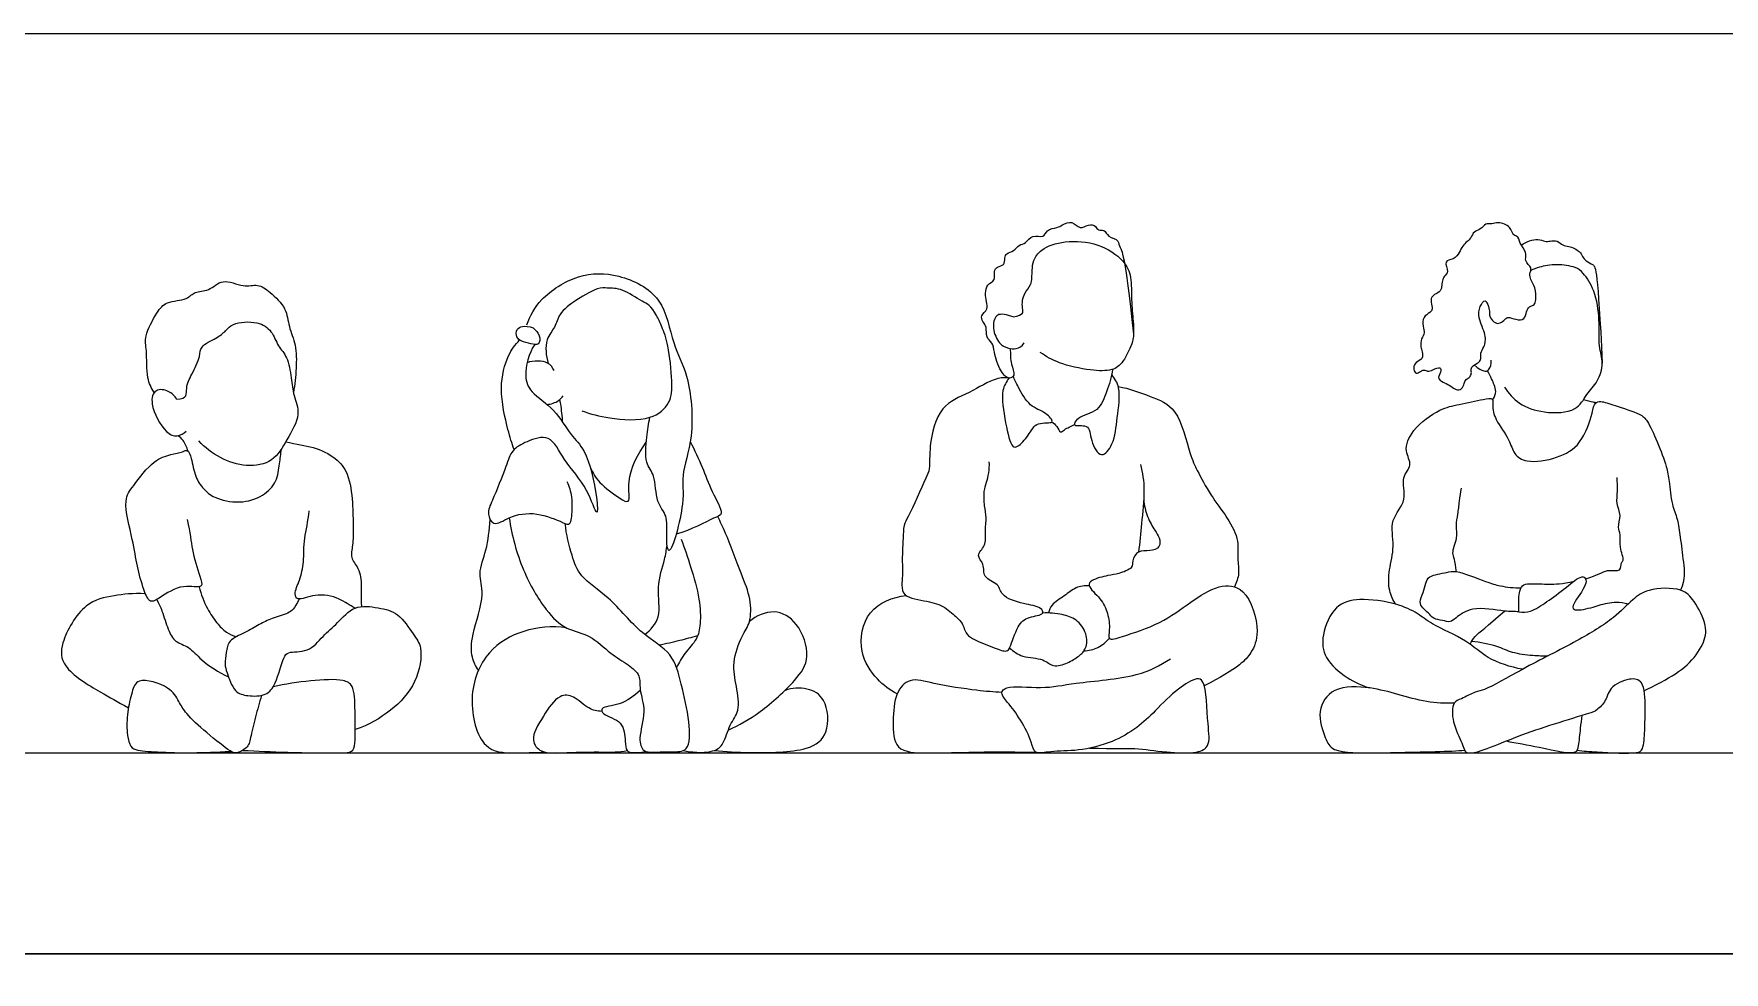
# Model space of a CAD drawing. Header units: millimetres. Extents: x 11.2 to 50.9, y -0.3 to 14.1.
# Drawn here: x 32.647 to 34.608, y 5.351 to 6.44 of the extents above; entities that cross this region are included whole.
import ezdxf

# ---------------------------------------------------------------- set-up
doc = ezdxf.new("R2010")
doc.units = ezdxf.units.MM
for name, color, linetype, true_color in [('AG-DIAGRAM', 7, 'Continuous', 0xfecc66), ('AG-PEOPLE', 7, 'Continuous', 0x66ccff), ('X-VPRT', 6, 'Continuous', 0xff00ff)]:
    doc.layers.add(name, color=color, linetype=linetype, true_color=true_color)

msp = doc.modelspace()

# ---------------------------------------------------------------- linework, layer by layer
at = {"layer": 'AG-DIAGRAM'}
msp.add_lwpolyline([(31.0989, 5.6056), (36.2805, 5.6056)], dxfattribs=at)
at = {"layer": 'AG-PEOPLE'}
for points, knots in [([(33.7798, 6.0745), (33.7799, 6.0685), (33.7799, 6.057), (33.7862, 6.0439), (33.7782, 6.038), (33.7672, 6.0484), (33.7611, 6.0699), (33.7599, 6.0813), (33.7509, 6.0875), (33.7531, 6.0992), (33.748, 6.1056), (33.7447, 6.1131), (33.7548, 6.1199), (33.752, 6.1291), (33.7507, 6.1384), (33.7523, 6.1492), (33.7632, 6.1532), (33.7606, 6.1638), (33.7642, 6.17), (33.7736, 6.1706), (33.773, 6.1797), (33.7753, 6.1854), (33.7844, 6.1873), (33.7896, 6.1954), (33.7985, 6.196), (33.8045, 6.2077), (33.8192, 6.2022), (33.8217, 6.213), (33.8345, 6.2145), (33.8398, 6.2178), (33.8521, 6.2236), (33.8603, 6.2118), (33.8699, 6.2192), (33.8793, 6.2173), (33.8813, 6.2106), (33.8896, 6.2131), (33.8929, 6.2032), (33.9067, 6.201), (33.9052, 6.1905), (33.9127, 6.1872), (33.9227, 6.0914)], [0, 0, 0, 0, 0.320925, 0.591123, 0.776498, 1.045844, 1.408238, 1.658827, 1.888103, 2.132304, 2.346166, 2.540371, 2.77754, 2.996881, 3.232606, 3.469951, 3.701318, 3.930126, 4.120099, 4.326604, 4.534498, 4.711952, 4.931408, 5.15734, 5.370065, 5.6196, 5.878725, 6.094057, 6.348959, 6.549054, 6.803415, 7.051727, 7.290252, 7.507684, 7.684022, 7.871207, 8.094413, 8.352057, 8.565561, 8.805154, 8.805154, 8.805154, 8.805154]), ([(34.3725, 6.1943), (34.3799, 6.1859), (34.374, 6.1757), (34.3858, 6.1688), (34.3816, 6.1611), (34.3833, 6.154), (34.3893, 6.1454), (34.3896, 6.1315), (34.3881, 6.1249), (34.3813, 6.1236), (34.3781, 6.1174), (34.3769, 6.1076), (34.366, 6.1077), (34.3568, 6.1121), (34.3523, 6.107), (34.3464, 6.1028), (34.3404, 6.105), (34.335, 6.1118), (34.336, 6.1166), (34.3346, 6.1229), (34.3308, 6.1333), (34.3236, 6.1222), (34.3218, 6.1104), (34.3313, 6.091), (34.3309, 6.0833), (34.3295, 6.0763), (34.3245, 6.0694), (34.3264, 6.0631), (34.3234, 6.0578), (34.3163, 6.0553), (34.3139, 6.0507), (34.3151, 6.0454), (34.3125, 6.0407), (34.3067, 6.038), (34.3064, 6.0325), (34.302, 6.0257), (34.2946, 6.0274), (34.2897, 6.0327), (34.273, 6.0384), (34.2795, 6.0468), (34.2791, 6.0543), (34.2697, 6.0498), (34.2639, 6.0472), (34.2595, 6.0508), (34.2542, 6.0469), (34.2491, 6.0451), (34.2469, 6.0526), (34.2499, 6.059), (34.2587, 6.062), (34.2579, 6.0711), (34.2554, 6.0764), (34.256, 6.0861), (34.2612, 6.0926), (34.2577, 6.1003), (34.2582, 6.1116), (34.2664, 6.1158), (34.2703, 6.1204), (34.2669, 6.1282), (34.2688, 6.137), (34.2784, 6.1392), (34.2803, 6.1463), (34.2806, 6.153), (34.2829, 6.1588), (34.289, 6.1634), (34.2816, 6.1768), (34.2946, 6.1775), (34.3008, 6.1859), (34.3039, 6.1934), (34.3096, 6.1986), (34.3143, 6.2025), (34.3171, 6.2109), (34.3256, 6.212), (34.3307, 6.2204), (34.3387, 6.2184), (34.3457, 6.2217), (34.3608, 6.2166), (34.3624, 6.2051), (34.3701, 6.2051), (34.3704, 6.197), (34.3725, 6.1943)], [0, 0, 0, 0, 0.201822, 0.389277, 0.542355, 0.693355, 0.881909, 1.097852, 1.238989, 1.378447, 1.529731, 1.697839, 1.873575, 2.053023, 2.19431, 2.34432, 2.4846, 2.649793, 2.772319, 2.926174, 3.084923, 3.256025, 3.465104, 3.729113, 3.888904, 4.041471, 4.20632, 4.348593, 4.48325, 4.639957, 4.764203, 4.895515, 5.026327, 5.164896, 5.297371, 5.452296, 5.595006, 5.759415, 5.978136, 6.140516, 6.269534, 6.436898, 6.584652, 6.70687, 6.849965, 6.970051, 7.11367, 7.263555, 7.428749, 7.588541, 7.733146, 7.908882, 8.06763, 8.230792, 8.41728, 8.586703, 8.718077, 8.881238, 9.044238, 9.214322, 9.363153, 9.513784, 9.656879, 9.80472, 9.995417, 10.171049, 10.356686, 10.522592, 10.680455, 10.824264, 10.987426, 11.149145, 11.318568, 11.471174, 11.631684, 11.850861, 12.032294, 12.166951, 12.352036, 12.352036, 12.352036, 12.352036]), ([(33.7831, 6.1112), (33.7965, 6.1135), (33.7925, 6.1213), (33.795, 6.1393), (33.8052, 6.1476), (33.8049, 6.1655), (33.8063, 6.1769), (33.8157, 6.1912), (33.8444, 6.2007), (33.8816, 6.1976), (33.9119, 6.1782), (33.921, 6.1573), (33.9198, 6.1308), (33.9226, 6.1074), (33.9228, 6.0905), (33.9222, 6.0826), (33.9116, 6.0581), (33.898, 6.0481), (33.8719, 6.0489), (33.8361, 6.0565), (33.8214, 6.0654), (33.8144, 6.0701)], [0, 0, 0, 0, 0.209619, 0.464711, 0.682887, 0.936084, 1.14644, 1.38781, 1.720566, 2.101796, 2.46362, 2.749999, 3.066927, 3.374096, 3.619477, 3.796988, 4.10921, 4.356804, 4.66694, 5.042866, 5.355146, 5.355146, 5.355146, 5.355146]), ([(34.3725, 6.1943), (34.3778, 6.1985), (34.3915, 6.203), (34.3996, 6.1982), (34.4058, 6.1992), (34.4146, 6.2003), (34.4203, 6.1937), (34.4277, 6.1937), (34.4406, 6.1878), (34.4432, 6.1814), (34.4473, 6.1755), (34.4563, 6.1725), (34.4611, 6.1663), (34.4664, 6.0573)], [0, 0, 0, 0, 0.663865, 1.09311, 1.45468, 1.877878, 2.287458, 2.686961, 3.22745, 3.609921, 3.989857, 4.438926, 4.925036, 4.925036, 4.925036, 4.925036]), ([(33.2192, 6.1021), (33.2232, 6.1127), (33.2337, 6.1337), (33.2786, 6.1626), (33.3261, 6.1623), (33.3792, 6.1361), (33.3869, 6.0792), (33.408, 6.0441), (33.4143, 5.9733), (33.3967, 5.9264), (33.4042, 5.8995), (33.3834, 5.8235), (33.3805, 5.8595), (33.3833, 5.8809), (33.368, 5.8963), (33.3689, 5.9281), (33.3552, 5.9413), (33.3583, 5.9726), (33.3602, 5.9872), (33.3619, 5.9948)], [0, 0, 0, 0, 0.331134, 0.73306, 1.122622, 1.538747, 1.950037, 2.317573, 2.791487, 3.180185, 3.507697, 3.932641, 4.163673, 4.43928, 4.692164, 5.000183, 5.239828, 5.546602, 5.821052, 5.821052, 5.821052, 5.821052]), ([(34.353, 6.0298), (34.3575, 6.0226), (34.3697, 6.0091), (34.3981, 5.999), (34.4369, 6.0002), (34.4476, 6.0218), (34.4618, 6.0359), (34.4686, 6.0578), (34.4614, 6.0779), (34.4638, 6.1082), (34.4587, 6.1407), (34.4452, 6.1622), (34.4352, 6.1695), (34.4136, 6.173), (34.3937, 6.1695), (34.3868, 6.1666), (34.3835, 6.1651)], [0, 0, 0, 0, 0.289127, 0.60522, 0.945708, 1.211284, 1.467409, 1.730726, 1.990606, 2.305078, 2.637936, 2.918172, 3.114132, 3.378443, 3.636442, 3.824837, 3.824837, 3.824837, 3.824837]), ([(32.7869, 6.0234), (32.7838, 6.0289), (32.7774, 6.04), (32.7791, 6.0726), (32.7746, 6.089), (32.7899, 6.1163), (32.8005, 6.1299), (32.8254, 6.1303), (32.8336, 6.1416), (32.8512, 6.1403), (32.8661, 6.1574), (32.8901, 6.1446), (32.9072, 6.1503), (32.9221, 6.1397), (32.9411, 6.1217), (32.9424, 6.0997), (32.9524, 6.0786), (32.9518, 6.0514), (32.9502, 6.0329), (32.9484, 6.0236)], [0, 0, 0, 0, 0.251917, 0.575161, 0.816783, 1.129658, 1.370044, 1.643952, 1.848123, 2.076999, 2.332483, 2.614528, 2.850005, 3.088394, 3.379526, 3.64591, 3.922276, 4.221954, 4.530041, 4.530041, 4.530041, 4.530041]), ([(33.2828, 6.0024), (33.2932, 5.9985), (33.3142, 5.993), (33.3627, 5.9896), (33.3869, 6.0107), (33.388, 6.0371), (33.3839, 6.0782), (33.3761, 6.0997), (33.3648, 6.1239), (33.3522, 6.1287), (33.3292, 6.1451), (33.3105, 6.144), (33.2988, 6.1467), (33.2559, 6.1162), (33.2529, 6.0994), (33.2398, 6.0854), (33.2411, 6.0658), (33.244, 6.0572)], [0, 0, 0, 0, 0.329341, 0.717966, 1.01684, 1.302874, 1.665365, 1.957137, 2.200679, 3.015585, 4.069544, 5.111028, 6.374687, 6.70682, 6.957957, 7.192903, 7.490632, 7.490632, 7.490632, 7.490632]), ([(32.8131, 6.0159), (32.826, 6.0157), (32.8225, 6.0297), (32.8307, 6.0445), (32.8408, 6.0649), (32.8398, 6.0778), (32.8593, 6.0863), (32.8702, 6.0948), (32.8778, 6.1049), (32.9073, 6.1069), (32.9238, 6.0956), (32.9303, 6.0769), (32.9423, 6.0649), (32.9461, 6.0402), (32.9482, 6.02), (32.9581, 5.9976), (32.9404, 5.9686), (32.926, 5.9421), (32.8934, 5.9364), (32.8629, 5.9466), (32.8457, 5.9597), (32.8386, 5.9675)], [0, 0, 0, 0, 0.246416, 0.505692, 0.795204, 1.001606, 1.270622, 1.501557, 1.712119, 2.032696, 2.302177, 2.566999, 2.817614, 3.117873, 3.399019, 3.688282, 4.037041, 4.369616, 4.704078, 5.05038, 5.396733, 5.396733, 5.396733, 5.396733]), ([(33.2265, 6.0984), (33.2162, 6.1023), (33.2057, 6.0983), (33.2069, 6.0876), (33.2124, 6.0827), (33.2236, 6.0804), (33.2336, 6.0776), (33.2354, 6.0905), (33.2291, 6.0961), (33.2265, 6.0984)], [0, 0, 0, 0, 0.230734, 0.418316, 0.585758, 0.805508, 0.988995, 1.185498, 1.403284, 1.403284, 1.403284, 1.403284]), ([(33.7831, 6.1112), (33.7711, 6.1153), (33.7622, 6.1144), (33.7583, 6.0975), (33.7665, 6.08), (33.7765, 6.0742), (33.7905, 6.0731), (33.7961, 6.0811)], [0, 0, 0, 0, 0.240889, 0.527857, 0.845677, 1.102338, 1.397887, 1.397887, 1.397887, 1.397887]), ([(33.2283, 6.0793), (33.2212, 6.0691), (33.2152, 6.0432), (33.2232, 6.0227), (33.2526, 6.0048), (33.2693, 5.9733), (33.2888, 5.9576), (33.3007, 5.9067), (33.3018, 5.8745), (33.2891, 5.9159), (33.2621, 5.9425), (33.2473, 5.9767), (33.219, 5.9671), (33.201, 5.9571), (33.1953, 5.9375), (33.1796, 5.899), (33.1724, 5.8841), (33.1804, 5.8669), (33.1997, 5.8811), (33.2303, 5.886), (33.2591, 5.8737), (33.2708, 5.8684), (33.2719, 5.8883), (33.2722, 5.9024), (33.2686, 5.9144), (33.2661, 5.9199)], [0, 0, 0, 0, 0.346936, 0.603017, 0.930115, 1.263565, 1.546601, 1.968128, 2.205149, 2.504187, 2.881422, 3.198069, 3.479011, 3.730684, 3.985568, 4.353264, 4.586749, 4.786528, 5.033806, 5.355977, 5.67531, 5.838483, 6.06322, 6.289247, 6.52993, 6.52993, 6.52993, 6.52993]), ([(33.2044, 5.9574), (33.2017, 5.965), (33.1968, 5.9807), (33.186, 6.0283), (33.1959, 6.0664), (33.2057, 6.079), (33.2108, 6.0845)], [0, 0, 0, 0, 0.281351, 0.676071, 1.029102, 1.298886, 1.298886, 1.298886, 1.298886]), ([(33.2507, 6.0491), (33.2488, 6.0525), (33.2446, 6.0603), (33.2269, 6.0609), (33.2195, 6.0581)], [0, 0, 0, 0, 0.1928708, 0.468666, 0.468666, 0.468666, 0.468666]), ([(34.3179, 6.0555), (34.3277, 6.0471), (34.3366, 6.0477), (34.3378, 6.0572), (34.3374, 6.0611)], [0, 0, 0, 0, 0.2676431, 0.5558182, 0.5558182, 0.5558182, 0.5558182]), ([(33.7794, 6.0403), (33.774, 6.0406), (33.7622, 6.0416), (33.7318, 6.0219), (33.6969, 6.0096), (33.6851, 5.9621), (33.6871, 5.935), (33.6796, 5.9195), (33.6642, 5.8841), (33.6558, 5.8702), (33.6557, 5.8539), (33.6542, 5.8332), (33.6551, 5.8114), (33.6536, 5.8005), (33.6556, 5.7853), (33.6843, 5.7821), (33.7037, 5.776), (33.718, 5.7624), (33.7245, 5.7566), (33.7286, 5.7422), (33.739, 5.7364), (33.7604, 5.7276), (33.7759, 5.7221), (33.7803, 5.7284), (33.7877, 5.7536), (33.7997, 5.764), (33.8204, 5.7656), (33.8146, 5.7758), (33.7949, 5.7778), (33.7685, 5.787), (33.7673, 5.8023), (33.7469, 5.8082), (33.7508, 5.8248), (33.739, 5.8347), (33.7524, 5.8461), (33.7502, 5.862), (33.7526, 5.8785), (33.7497, 5.8917), (33.7489, 5.9089), (33.7523, 5.9193), (33.7552, 5.9303), (33.7557, 5.9388), (33.7555, 5.9431)], [0, 0, 0, 0, 0.230177, 0.56806, 0.911862, 1.296572, 1.598622, 1.820055, 2.470344, 2.68929, 2.919341, 3.184637, 3.450928, 3.642448, 3.839617, 4.132255, 4.400855, 4.646728, 4.816749, 5.026214, 5.2213, 5.50318, 5.722625, 5.86133, 6.150305, 6.386447, 6.616411, 6.756279, 7.015055, 7.308688, 7.514015, 7.749465, 7.963419, 8.158505, 8.368047, 8.595263, 8.827267, 9.039927, 9.27438, 9.463675, 9.654484, 9.859477, 9.859477, 9.859477, 9.859477]), ([(33.7782, 6.0403), (33.7753, 6.0358), (33.7682, 6.0258), (33.7737, 5.9898), (33.7805, 5.9594), (33.7892, 5.9606), (33.8018, 5.9737), (33.8091, 5.9907), (33.8339, 5.9862), (33.8199, 6.0019), (33.8017, 6.0066), (33.7891, 6.0299), (33.785, 6.0381), (33.7831, 6.0424)], [0, 0, 0, 0, 0.229854, 0.581169, 0.8858, 1.017068, 1.258353, 1.501156, 1.726629, 1.924017, 2.182355, 2.46671, 2.681968, 2.681968, 2.681968, 2.681968]), ([(33.8984, 6.0504), (33.8978, 6.0459), (33.8959, 6.0367), (33.8914, 6.0246), (33.8832, 6.0001), (33.8589, 5.997), (33.8504, 5.9827), (33.8723, 5.9883), (33.8721, 5.9677), (33.8852, 5.9447), (33.901, 5.9653), (33.9033, 5.9939), (33.9089, 6.0284), (33.9009, 6.0398), (33.8974, 6.0443)], [0, 0, 0, 0, 0.210699, 0.42021, 0.697175, 0.976313, 1.145129, 1.353453, 1.594737, 1.850104, 2.087143, 2.40731, 2.743589, 2.969113, 2.969113, 2.969113, 2.969113]), ([(34.3391, 6.0151), (34.3445, 6.0224), (34.3411, 6.0329), (34.3375, 6.041), (34.3331, 6.0488)], [0, 0, 0, 0, 0.3508473, 0.688748, 0.688748, 0.688748, 0.688748]), ([(32.8131, 6.0159), (32.8108, 6.0196), (32.8045, 6.026), (32.7871, 6.0288), (32.781, 6.0088), (32.799, 5.9768), (32.8133, 5.9714), (32.8214, 5.976), (32.8242, 5.9788)], [0, 0, 0, 0, 0.210741, 0.427031, 0.659897, 1.006422, 1.218835, 1.419162, 1.419162, 1.419162, 1.419162]), ([(33.2424, 6.0098), (33.2472, 6.0099), (33.2565, 6.0134), (33.2598, 6.0177), (33.2613, 6.0198)], [0, 0, 0, 0, 0.2142548, 0.3732591, 0.3732591, 0.3732591, 0.3732591]), ([(33.9051, 6.0304), (33.9179, 6.0284), (33.9422, 6.0192), (33.9758, 6.0061), (33.9871, 5.9522), (33.9983, 5.93), (34.0129, 5.9008), (34.0472, 5.8606), (34.0424, 5.832), (34.0462, 5.8141), (34.0421, 5.8031), (34.0397, 5.7982)], [0, 0, 0, 0, 0.3567, 0.688199, 1.10041, 1.390195, 1.856987, 2.576193, 2.865028, 3.114125, 3.344849, 3.344849, 3.344849, 3.344849]), ([(33.2607, 5.989), (33.2604, 5.996), (33.2592, 6.0058), (33.2578, 6.0136), (33.2574, 6.0153)], [0, 0, 0, 0, 0.2621377, 0.3353707, 0.3353707, 0.3353707, 0.3353707]), ([(34.2269, 5.778), (34.2237, 5.7829), (34.2182, 5.7939), (34.2185, 5.8186), (34.2265, 5.8451), (34.2187, 5.8763), (34.2417, 5.898), (34.2316, 5.9252), (34.2476, 5.9389), (34.2355, 5.9564), (34.2458, 5.9817), (34.2774, 6.0052), (34.2997, 6.0095), (34.3266, 6.0154), (34.3406, 6.0178), (34.3384, 6.0076), (34.342, 5.991), (34.3591, 5.9697), (34.3632, 5.9519), (34.3794, 5.9409), (34.415, 5.947), (34.4431, 5.9627), (34.4551, 5.9992), (34.4568, 6.0117), (34.4655, 6.0141), (34.4812, 6.0082), (34.5099, 5.9996), (34.5194, 5.9908), (34.5304, 5.966), (34.5412, 5.9379), (34.5441, 5.9209), (34.5465, 5.8936), (34.5541, 5.8769), (34.5569, 5.8551), (34.5604, 5.8281), (34.5627, 5.8066), (34.557, 5.7944)], [0, 0, 0, 0, 0.24383, 0.528024, 0.836681, 1.153454, 1.459363, 1.74994, 1.985645, 2.224982, 2.517151, 2.876851, 3.160615, 3.470836, 3.659231, 3.813932, 4.05481, 4.359892, 4.603613, 4.841433, 5.183741, 5.513295, 5.869577, 6.093866, 6.239117, 6.482947, 6.801297, 7.0074, 7.307911, 7.628815, 7.874736, 8.174141, 8.424918, 8.692161, 9.007223, 9.303075, 9.303075, 9.303075, 9.303075]), ([(34.4447, 6.0155), (34.448, 6.0145), (34.456, 6.0123), (34.4585, 6.0121), (34.4599, 6.012)], [0.0257245, 0.0257245, 0.0257245, 0.0257245, 0.1831368, 0.2997482, 0.2997482, 0.2997482, 0.2997482]), ([(33.828, 5.9896), (33.8301, 5.988), (33.834, 5.9853), (33.8377, 5.9757), (33.843, 5.9815), (33.8504, 5.9844), (33.8542, 5.9863)], [0, 0, 0, 0, 0.1602521, 0.3183888, 0.450374, 0.6556005, 0.6556005, 0.6556005, 0.6556005]), ([(32.8262, 5.9555), (32.8252, 5.96), (32.821, 5.9684), (32.8169, 5.9719), (32.8147, 5.9735)], [0, 0, 0, 0, 0.2146195, 0.3783003, 0.3783003, 0.3783003, 0.3783003]), ([(32.9395, 5.9664), (32.952, 5.9637), (32.9727, 5.9609), (32.9978, 5.9487), (33.0133, 5.9296), (33.0174, 5.8958), (33.0177, 5.8681), (33.0179, 5.8473), (33.0137, 5.8314), (33.0251, 5.8204), (33.0281, 5.7987), (33.0265, 5.7884), (33.0275, 5.7753)], [0, 0, 0, 0, 0.320789, 0.660515, 0.967703, 1.335354, 1.675741, 1.966261, 2.210066, 2.451429, 2.743387, 2.998471, 2.998471, 2.998471, 2.998471]), ([(33.2929, 5.9361), (33.2958, 5.9301), (33.3023, 5.9183), (33.3253, 5.9017), (33.3405, 5.8931), (33.3335, 5.9245), (33.3478, 5.9526), (33.3577, 5.9659)], [0, 0, 0, 0, 0.255225, 0.564408, 0.744785, 1.015053, 1.416841, 1.416841, 1.416841, 1.416841]), ([(33.4086, 5.9667), (33.4135, 5.9569), (33.4233, 5.9368), (33.432, 5.9105), (33.4492, 5.8819), (33.4344, 5.8784), (33.4102, 5.8642), (33.3924, 5.8593)], [0, 0, 0, 0, 0.395133, 0.777543, 1.136803, 1.362184, 1.791432, 1.791432, 1.791432, 1.791432]), ([(32.8252, 5.8764), (32.8291, 5.86), (32.83, 5.8419), (32.8391, 5.8127), (32.8454, 5.7951), (32.8187, 5.8025), (32.795, 5.7864), (32.7815, 5.7781), (32.7741, 5.7967), (32.7666, 5.8229), (32.7628, 5.8521), (32.75, 5.8985), (32.7629, 5.9154), (32.7853, 5.9454), (32.8052, 5.9517), (32.8193, 5.9542), (32.8261, 5.9582), (32.831, 5.946), (32.8337, 5.9259), (32.844, 5.9114), (32.8569, 5.9004), (32.8864, 5.8941), (32.9134, 5.9025), (32.9297, 5.9196), (32.9323, 5.9411), (32.9339, 5.9521), (32.9343, 5.9577)], [0, 0, 0, 0, 0.305037, 0.632926, 0.830383, 1.09039, 1.408433, 1.606727, 1.834893, 2.14072, 2.466816, 2.85487, 3.117334, 3.465537, 3.73038, 3.947488, 4.084528, 4.270601, 4.537762, 4.777298, 5.011473, 5.32367, 5.629732, 5.901792, 6.165996, 6.40374, 6.40374, 6.40374, 6.40374]), ([(33.9309, 5.9402), (33.9331, 5.9304), (33.9366, 5.9105), (33.9317, 5.8713), (33.9299, 5.8496), (33.9286, 5.8385)], [0, 0, 0, 0, 0.314063, 0.670845, 1.001375, 1.001375, 1.001375, 1.001375]), ([(34.4469, 5.8077), (34.4615, 5.8114), (34.4708, 5.8203), (34.4887, 5.8142), (34.4877, 5.8268), (34.4925, 5.8287), (34.4857, 5.8447), (34.4883, 5.8586), (34.4837, 5.8674), (34.489, 5.8813), (34.4822, 5.8946), (34.4846, 5.9094), (34.4838, 5.9198), (34.4835, 5.925)], [1.580853, 1.580853, 1.580853, 1.580853, 1.837883, 2.066931, 2.244249, 2.360619, 2.600418, 2.834063, 3.017073, 3.242791, 3.47358, 3.707178, 3.950126, 3.950126, 3.950126, 3.950126]), ([(34.2972, 5.8158), (34.296, 5.8294), (34.2903, 5.8373), (34.2992, 5.8543), (34.2963, 5.8695), (34.2991, 5.8824), (34.3007, 5.8979), (34.3022, 5.9076), (34.303, 5.9125)], [0, 0, 0, 0, 0.226845, 0.499786, 0.75311, 0.988553, 1.244441, 1.49606, 1.49606, 1.49606, 1.49606]), ([(33.02, 5.7736), (33.0139, 5.7768), (33.0017, 5.7859), (32.9747, 5.7915), (32.9534, 5.7811), (32.9488, 5.7911), (32.9565, 5.8066), (32.9611, 5.8275), (32.9598, 5.8538), (32.9657, 5.8735), (32.9667, 5.8865)], [3.216061, 3.216061, 3.216061, 3.216061, 3.499514, 3.831223, 4.113632, 4.276053, 4.531589, 4.823245, 5.152265, 5.465685, 5.465685, 5.465685, 5.465685]), ([(33.9346, 5.8993), (33.9352, 5.8926), (33.938, 5.8797), (33.947, 5.8639), (33.9531, 5.8559), (33.9544, 5.8433), (33.9413, 5.8393), (33.9278, 5.8412), (33.9207, 5.8287), (33.9226, 5.8193), (33.9047, 5.8131), (33.8939, 5.8116), (33.8743, 5.807), (33.8684, 5.7988), (33.8859, 5.7846), (33.8931, 5.7678), (33.8958, 5.7499), (33.8919, 5.735), (33.913, 5.7417), (33.9549, 5.7549), (33.988, 5.7804), (34.0203, 5.8014), (34.0548, 5.7989), (34.0706, 5.7463), (34.06, 5.7218), (34.0458, 5.7061), (34.0233, 5.6929), (34.0048, 5.6836)], [0, 0, 0, 0, 0.258594, 0.50154, 0.685974, 0.868135, 1.064666, 1.272423, 1.472099, 1.634788, 1.865199, 2.072424, 2.325644, 2.474401, 2.729237, 2.98279, 3.231046, 3.415219, 3.640318, 4.030342, 4.408944, 4.760622, 5.064811, 5.466827, 5.757438, 6.012806, 6.390783, 6.390783, 6.390783, 6.390783]), ([(33.1631, 5.7015), (33.1599, 5.7061), (33.1541, 5.7172), (33.1547, 5.7438), (33.1719, 5.7893), (33.1615, 5.8134), (33.1734, 5.8413), (33.1757, 5.8642), (33.1768, 5.8759)], [0, 0, 0, 0, 0.233228, 0.525812, 0.917446, 1.198116, 1.499568, 1.837347, 1.837347, 1.837347, 1.837347]), ([(33.1988, 5.8784), (33.2016, 5.8577), (33.2125, 5.8181), (33.2394, 5.7718), (33.2639, 5.7478), (33.2931, 5.7438), (33.3157, 5.72), (33.3364, 5.7091), (33.3516, 5.6956), (33.349, 5.6787), (33.3585, 5.6535), (33.3479, 5.624), (33.3531, 5.6066), (33.367, 5.6063), (33.3863, 5.6074), (33.4091, 5.6062), (33.408, 5.6445), (33.3986, 5.6845), (33.389, 5.723), (33.3503, 5.7428), (33.3164, 5.7866), (33.2805, 5.8086), (33.2711, 5.8347), (33.2647, 5.8591), (33.2638, 5.8716)], [0, 0, 0, 0, 0.449311, 0.864355, 1.186794, 1.485955, 1.806409, 2.085582, 2.326385, 2.549611, 2.840891, 3.158707, 3.376152, 3.57012, 3.828332, 4.065343, 4.382302, 4.761951, 5.105578, 5.469594, 5.895631, 6.256628, 6.54817, 6.896678, 6.896678, 6.896678, 6.896678]), ([(33.4005, 5.6084), (33.4166, 5.6055), (33.4363, 5.6061), (33.4483, 5.6159), (33.4537, 5.6391), (33.4673, 5.6542), (33.462, 5.6837), (33.4569, 5.7101), (33.4678, 5.7414), (33.4794, 5.7565), (33.4792, 5.7858), (33.4678, 5.8131), (33.4502, 5.8608), (33.4437, 5.8733), (33.4406, 5.8798)], [0.043707, 0.043707, 0.043707, 0.043707, 0.314191, 0.533849, 0.814899, 1.076612, 1.388093, 1.702395, 2.034724, 2.292337, 2.595759, 2.930305, 3.348187, 3.623361, 3.623361, 3.623361, 3.623361]), ([(33.356, 5.7429), (33.3626, 5.7484), (33.3768, 5.7626), (33.3682, 5.7975), (33.3796, 5.8294), (33.3809, 5.841), (33.3819, 5.8466)], [0, 0, 0, 0, 0.289329, 0.620817, 0.947736, 1.182241, 1.182241, 1.182241, 1.182241]), ([(33.398, 5.8537), (33.4021, 5.843), (33.4092, 5.8216), (33.4202, 5.7848), (33.421, 5.7561), (33.4172, 5.7368), (33.4018, 5.7218), (33.3958, 5.7104), (33.3928, 5.7047)], [0, 0, 0, 0, 0.332906, 0.685601, 0.988958, 1.2346, 1.492561, 1.742884, 1.742884, 1.742884, 1.742884]), ([(34.3697, 5.7693), (34.3641, 5.7696), (34.3531, 5.7692), (34.3158, 5.7767), (34.2973, 5.7629), (34.2902, 5.7565), (34.281, 5.7596), (34.2703, 5.7607), (34.2651, 5.7681), (34.2578, 5.7736), (34.2536, 5.7808), (34.259, 5.7917), (34.2615, 5.8024), (34.2649, 5.8118), (34.2867, 5.8146), (34.2967, 5.8181), (34.3321, 5.8037), (34.3473, 5.799), (34.3641, 5.7969), (34.3721, 5.7969)], [0, 0, 0, 0, 0.235537, 0.582081, 0.849362, 1.014679, 1.184988, 1.369759, 1.537834, 1.710732, 1.864929, 2.058979, 2.250815, 2.419949, 2.674867, 2.870769, 3.212983, 3.455901, 3.736314, 3.736314, 3.736314, 3.736314]), ([(34.3697, 5.7693), (34.3693, 5.7815), (34.3694, 5.7932), (34.3749, 5.8019), (34.3854, 5.802), (34.405, 5.8011), (34.4193, 5.8015), (34.4336, 5.8049)], [0.055387, 0.055387, 0.055387, 0.055387, 0.338004, 0.544039, 0.754958, 1.063025, 1.384034, 1.384034, 1.384034, 1.384034]), ([(34.3697, 5.7693), (34.3741, 5.7688), (34.3838, 5.7684), (34.4025, 5.7811), (34.4207, 5.7943), (34.4447, 5.8145), (34.451, 5.8021), (34.4316, 5.7784), (34.4321, 5.7694), (34.4549, 5.7739), (34.4709, 5.7801), (34.4861, 5.7812), (34.4967, 5.7785)], [0, 0, 0, 0, 0.222575, 0.510017, 0.808945, 1.014825, 1.205894, 1.419415, 1.560691, 1.830274, 2.104372, 2.364418, 2.364418, 2.364418, 2.364418]), ([(32.7768, 5.7903), (32.7623, 5.7909), (32.7401, 5.7882), (32.7049, 5.7814), (32.6776, 5.7341), (32.6791, 5.7037), (32.7244, 5.6758), (32.7441, 5.6654), (32.7571, 5.6578)], [0, 0, 0, 0, 0.347466, 0.702942, 1.133831, 1.447566, 1.877974, 2.212875, 2.212875, 2.212875, 2.212875]), ([(32.7902, 5.7835), (32.7922, 5.7791), (32.7964, 5.7703), (32.8028, 5.749), (32.8105, 5.7337), (32.8284, 5.7292), (32.8412, 5.7119), (32.8621, 5.6992), (32.8731, 5.6938)], [0, 0, 0, 0, 0.221734, 0.494811, 0.728796, 0.962706, 1.228557, 1.580376, 1.580376, 1.580376, 1.580376]), ([(32.839, 5.7984), (32.8412, 5.7896), (32.8479, 5.7728), (32.859, 5.7566), (32.8701, 5.745), (32.8783, 5.7417), (32.8823, 5.7405)], [0, 0, 0, 0, 0.3023525, 0.5603471, 0.7879886, 0.9939009, 0.9939009, 0.9939009, 0.9939009]), ([(32.955, 5.7842), (32.9497, 5.7724), (32.9422, 5.7668), (32.9235, 5.7619), (32.9087, 5.7547), (32.8927, 5.7452), (32.873, 5.737), (32.8705, 5.7224), (32.8685, 5.7084), (32.8713, 5.6987), (32.8795, 5.6754), (32.8953, 5.6714), (32.9175, 5.6712), (32.9286, 5.686), (32.9365, 5.7156), (32.9419, 5.7239), (32.9669, 5.7215), (32.9824, 5.7419), (33, 5.7557), (33.0182, 5.7782), (33.0472, 5.774), (33.071, 5.7689), (33.0871, 5.743), (33.0995, 5.7279), (33.0922, 5.6848), (33.0627, 5.6539), (33.036, 5.6379), (33.0201, 5.6327)], [0, 0, 0, 0, 0.209139, 0.470056, 0.711874, 0.971561, 1.237406, 1.457037, 1.675003, 1.86893, 2.152095, 2.38594, 2.652743, 2.90306, 3.23002, 3.403176, 3.679299, 3.972013, 4.258218, 4.564081, 4.872167, 5.163143, 5.480049, 5.738001, 6.110115, 6.502219, 6.894992, 6.894992, 6.894992, 6.894992]), ([(33.6488, 5.6742), (33.6402, 5.6785), (33.6242, 5.6904), (33.6027, 5.7222), (33.6109, 5.7743), (33.6437, 5.7862), (33.6589, 5.7882)], [0, 0, 0, 0, 0.30796, 0.654116, 1.041356, 1.429062, 1.429062, 1.429062, 1.429062]), ([(33.8713, 5.7995), (33.8662, 5.7996), (33.8552, 5.7984), (33.8431, 5.7874), (33.8272, 5.7783), (33.8252, 5.7712), (33.8243, 5.7679)], [0, 0, 0, 0, 0.2248202, 0.4575604, 0.6978233, 0.8787411, 0.8787411, 0.8787411, 0.8787411]), ([(34.3737, 5.7026), (34.3599, 5.7051), (34.332, 5.7142), (34.3102, 5.737), (34.2687, 5.7537), (34.2525, 5.7681), (34.2269, 5.7797), (34.1852, 5.7859), (34.1554, 5.778), (34.1402, 5.7426), (34.143, 5.7146), (34.1703, 5.6917), (34.1875, 5.6837), (34.1967, 5.681)], [0, 0, 0, 0, 0.371128, 0.697118, 1.072798, 1.338579, 1.636954, 2.008571, 2.31427, 2.65255, 2.947644, 3.277914, 3.585547, 3.585547, 3.585547, 3.585547]), ([(34.515, 5.6777), (34.522, 5.6812), (34.542, 5.6915), (34.5654, 5.7055), (34.5841, 5.7307), (34.5891, 5.7536), (34.5733, 5.7821), (34.5591, 5.7979), (34.5192, 5.7966), (34.5011, 5.7836), (34.4792, 5.7604), (34.4357, 5.734), (34.3763, 5.705), (34.3311, 5.6781), (34.3195, 5.6772), (34.3032, 5.668), (34.2921, 5.6649), (34.2918, 5.6406), (34.3035, 5.618), (34.3061, 5.61), (34.3081, 5.6054), (34.3139, 5.6056), (34.3222, 5.6051), (34.374, 5.6297), (34.4314, 5.6453), (34.4584, 5.6544)], [1.355713, 1.355713, 1.355713, 1.355713, 1.523409, 1.869799, 2.180355, 2.449292, 2.766655, 3.026859, 3.371712, 3.640541, 3.9554, 4.363283, 4.845856, 5.248796, 5.441887, 5.683288, 5.863816, 6.129524, 6.42285, 6.585404, 6.716871, 6.716871, 6.716871, 7.178018, 7.680928, 7.680928, 7.680928, 7.680928]), ([(33.4526, 5.6319), (33.4656, 5.638), (33.4901, 5.6515), (33.5305, 5.6881), (33.5494, 5.7162), (33.535, 5.7574), (33.5064, 5.7741), (33.4852, 5.7646), (33.4774, 5.7582)], [0, 0, 0, 0, 0.372047, 0.789153, 1.109219, 1.46352, 1.772681, 2.086295, 2.086295, 2.086295, 2.086295]), ([(33.7791, 5.7273), (33.7837, 5.7234), (33.7934, 5.7156), (33.8183, 5.716), (33.8291, 5.7041), (33.8467, 5.7096), (33.8592, 5.7175), (33.8689, 5.7267), (33.8692, 5.7445), (33.857, 5.7613), (33.84, 5.7666), (33.8248, 5.7684), (33.8173, 5.7678)], [0, 0, 0, 0, 0.243511, 0.520075, 0.735747, 0.967387, 1.191814, 1.392444, 1.623065, 1.875279, 2.114611, 2.387343, 2.387343, 2.387343, 2.387343]), ([(34.3131, 5.7318), (34.3148, 5.7349), (34.3177, 5.7411), (34.3325, 5.7521), (34.3528, 5.7701)], [0, 0, 0, 0, 0.3539142, 0.8901703, 0.8901703, 0.8901703, 0.8901703]), ([(33.2651, 5.7508), (33.2487, 5.753), (33.2146, 5.7499), (33.1711, 5.7253), (33.1489, 5.6712), (33.1655, 5.6071), (33.2016, 5.6052), (33.2276, 5.6061), (33.2407, 5.6065)], [0, 0, 0, 0, 0.400736, 0.790225, 1.218011, 1.644047, 1.973937, 2.25437, 2.25437, 2.25437, 2.25437]), ([(33.3724, 5.7308), (33.3805, 5.7325), (33.3965, 5.7361), (33.4105, 5.7398), (33.4174, 5.7418)], [0, 0, 0, 0, 0.2826178, 0.5471065, 0.5471065, 0.5471065, 0.5471065]), ([(33.8651, 5.7239), (33.8707, 5.7242), (33.882, 5.7268), (33.891, 5.7343), (33.8947, 5.7386)], [0, 0, 0, 0, 0.2349051, 0.4712036, 0.4712036, 0.4712036, 0.4712036]), ([(34.315, 5.7352), (34.3247, 5.7343), (34.3441, 5.7306), (34.3609, 5.7215), (34.3859, 5.7186), (34.3977, 5.7182), (34.4037, 5.7183)], [0, 0, 0, 0, 0.308994, 0.561819, 0.843739, 1.0865, 1.0865, 1.0865, 1.0865]), ([(33.8715, 5.6111), (33.9024, 5.6107), (33.928, 5.6116), (33.9545, 5.6067), (33.996, 5.6043), (34.0125, 5.6139), (34.0081, 5.6393), (34.0073, 5.6893), (33.9949, 5.6934), (33.9731, 5.6796), (33.9566, 5.6636), (33.9412, 5.6473), (33.9249, 5.633), (33.8988, 5.6176), (33.8592, 5.6072), (33.8287, 5.6085), (33.8072, 5.6031), (33.8048, 5.6197), (33.7923, 5.6441), (33.7779, 5.6633), (33.7676, 5.6749), (33.7764, 5.6848), (33.8186, 5.6791), (33.8548, 5.6878), (33.9281, 5.6924), (33.9531, 5.7072), (33.9656, 5.7147)], [0.063087, 0.063087, 0.063087, 0.063087, 0.378654, 0.760385, 1.050188, 1.255817, 1.53934, 1.938794, 2.102979, 2.382371, 2.728292, 2.728292, 3.000215, 3.328086, 3.692131, 4.016566, 4.255151, 4.459556, 4.763956, 5.053128, 5.257859, 5.423224, 5.781562, 6.150229, 6.631285, 7.009404, 7.009404, 7.009404, 7.009404]), ([(32.9114, 5.6724), (32.9091, 5.664), (32.9043, 5.648), (32.8987, 5.6232), (32.8962, 5.6113), (32.8817, 5.6044), (32.8741, 5.6077), (32.8472, 5.6294), (32.8243, 5.6498), (32.8153, 5.6656), (32.8057, 5.6831), (32.7672, 5.6946), (32.7607, 5.6753), (32.7554, 5.6519), (32.7551, 5.6306), (32.7569, 5.62), (32.76, 5.612), (32.7652, 5.6083), (32.7921, 5.6066), (32.8314, 5.6052), (32.8585, 5.6068), (32.8758, 5.6074)], [-3.727112, -3.727112, -3.727112, -3.727112, -3.431399, -3.142254, -2.921468, -2.729317, -2.571688, -2.228787, -1.901028, -1.661861, -1.402804, -1.066317, -0.842006, -0.551913, -0.229395, 0, 0, 0.191719, 0.480386, 0.83809, 1.192367, 1.192367, 1.192367, 1.192367]), ([(32.8897, 5.6086), (32.9071, 5.6077), (32.9399, 5.6062), (33, 5.6053), (33.0177, 5.6063), (33.0206, 5.6169), (33.0199, 5.6532), (33.0194, 5.6837), (33.0053, 5.6919), (32.9666, 5.6895), (32.9392, 5.6856), (32.9248, 5.6821)], [0.0106, 0.0106, 0.0106, 0.0106, 0.425361, 0.876844, 1.087798, 1.303269, 1.665645, 1.974949, 2.178618, 2.532862, 2.918698, 2.918698, 2.918698, 2.918698]), ([(33.7701, 5.6758), (33.7603, 5.6763), (33.7411, 5.6778), (33.692, 5.685), (33.6632, 5.6942), (33.6454, 5.6742), (33.6436, 5.6428), (33.6443, 5.6063), (33.688, 5.6053), (33.7219, 5.6063), (33.7771, 5.6074), (33.8023, 5.6061), (33.8095, 5.6066)], [0, 0, 0, 0, 0.310956, 0.716015, 1.018938, 1.282881, 1.610536, 1.934378, 2.278357, 2.738485, 3.08019, 3.313687, 3.313687, 3.313687, 3.313687]), ([(34.4374, 5.6087), (34.444, 5.6076), (34.4649, 5.6066), (34.5054, 5.604), (34.5144, 5.6094), (34.5159, 5.6342), (34.5161, 5.6568), (34.516, 5.6898), (34.4972, 5.6931), (34.4739, 5.6823), (34.4707, 5.664), (34.4624, 5.6574), (34.4584, 5.6544)], [0.071388, 0.071388, 0.071388, 0.071388, 0.285211, 0.658621, 0.826404, 1.069335, 1.359006, 1.66743, 1.886532, 2.165784, 2.403363, 2.623393, 2.623393, 2.623393, 2.623393]), ([(33.3063, 5.6537), (33.301, 5.6543), (33.29, 5.6557), (33.2743, 5.6725), (33.2552, 5.674), (33.2375, 5.6473), (33.2221, 5.622), (33.2358, 5.6041), (33.2666, 5.6064), (33.3073, 5.607), (33.3261, 5.6063), (33.3354, 5.6086)], [0, 0, 0, 0, 0.226683, 0.492473, 0.715251, 1.030815, 1.366707, 1.59398, 1.901981, 2.268494, 2.573251, 2.573251, 2.573251, 2.573251]), ([(33.3508, 5.6783), (33.3435, 5.6718), (33.3292, 5.6605), (33.3038, 5.6595), (33.3078, 5.6484), (33.332, 5.6435), (33.3332, 5.6198), (33.3342, 5.6077), (33.3411, 5.6059), (33.3517, 5.6056), (33.3567, 5.6076)], [0, 0, 0, 0, 0.307609, 0.564168, 0.705366, 0.971078, 1.235932, 1.422928, 1.560713, 1.787272, 1.787272, 1.787272, 1.787272]), ([(33.4366, 5.6085), (33.4498, 5.607), (33.4783, 5.6057), (33.5443, 5.6061), (33.571, 5.6272), (33.5676, 5.6696), (33.5445, 5.6818), (33.5267, 5.681), (33.5187, 5.6782)], [0.041099, 0.041099, 0.041099, 0.041099, 0.383582, 0.814891, 1.117498, 1.458868, 1.733082, 2.019539, 2.019539, 2.019539, 2.019539]), ([(34.2946, 5.6632), (34.2841, 5.663), (34.2628, 5.6638), (34.2289, 5.6737), (34.1978, 5.6822), (34.1537, 5.6841), (34.1343, 5.6543), (34.1446, 5.6232), (34.1535, 5.6051), (34.2061, 5.6057), (34.2466, 5.6065), (34.2917, 5.6076), (34.302, 5.6085), (34.3069, 5.6089)], [0, 0, 0, 0, 0.322744, 0.65923, 0.991498, 1.356533, 1.668315, 1.986215, 2.230036, 2.624266, 3.013329, 3.387667, 3.609638, 3.609638, 3.609638, 3.609638]), ([(34.3548, 5.6195), (34.3664, 5.6174), (34.4026, 5.6106), (34.4364, 5.6024), (34.4392, 5.6138), (34.4411, 5.6331), (34.4424, 5.6444), (34.443, 5.6494)], [0.123979, 0.123979, 0.123979, 0.123979, 0.341971, 0.683268, 0.840202, 1.051059, 1.215391, 1.215391, 1.215391, 1.215391])]:
    msp.add_open_spline(points, degree=3, knots=knots, dxfattribs=at)
at = {"layer": 'X-VPRT'}
for points in [[(30.9058, 6.4395), (30.9058, 5.3727), (36.3922, 5.3727), (36.3922, 6.4395)], [(30.9058, 5.3727), (30.9058, 4.3059), (36.3922, 4.3059), (36.3922, 5.3727)]]:
    msp.add_lwpolyline(points, close=True, dxfattribs=at)

doc.saveas('drawing.dxf')
